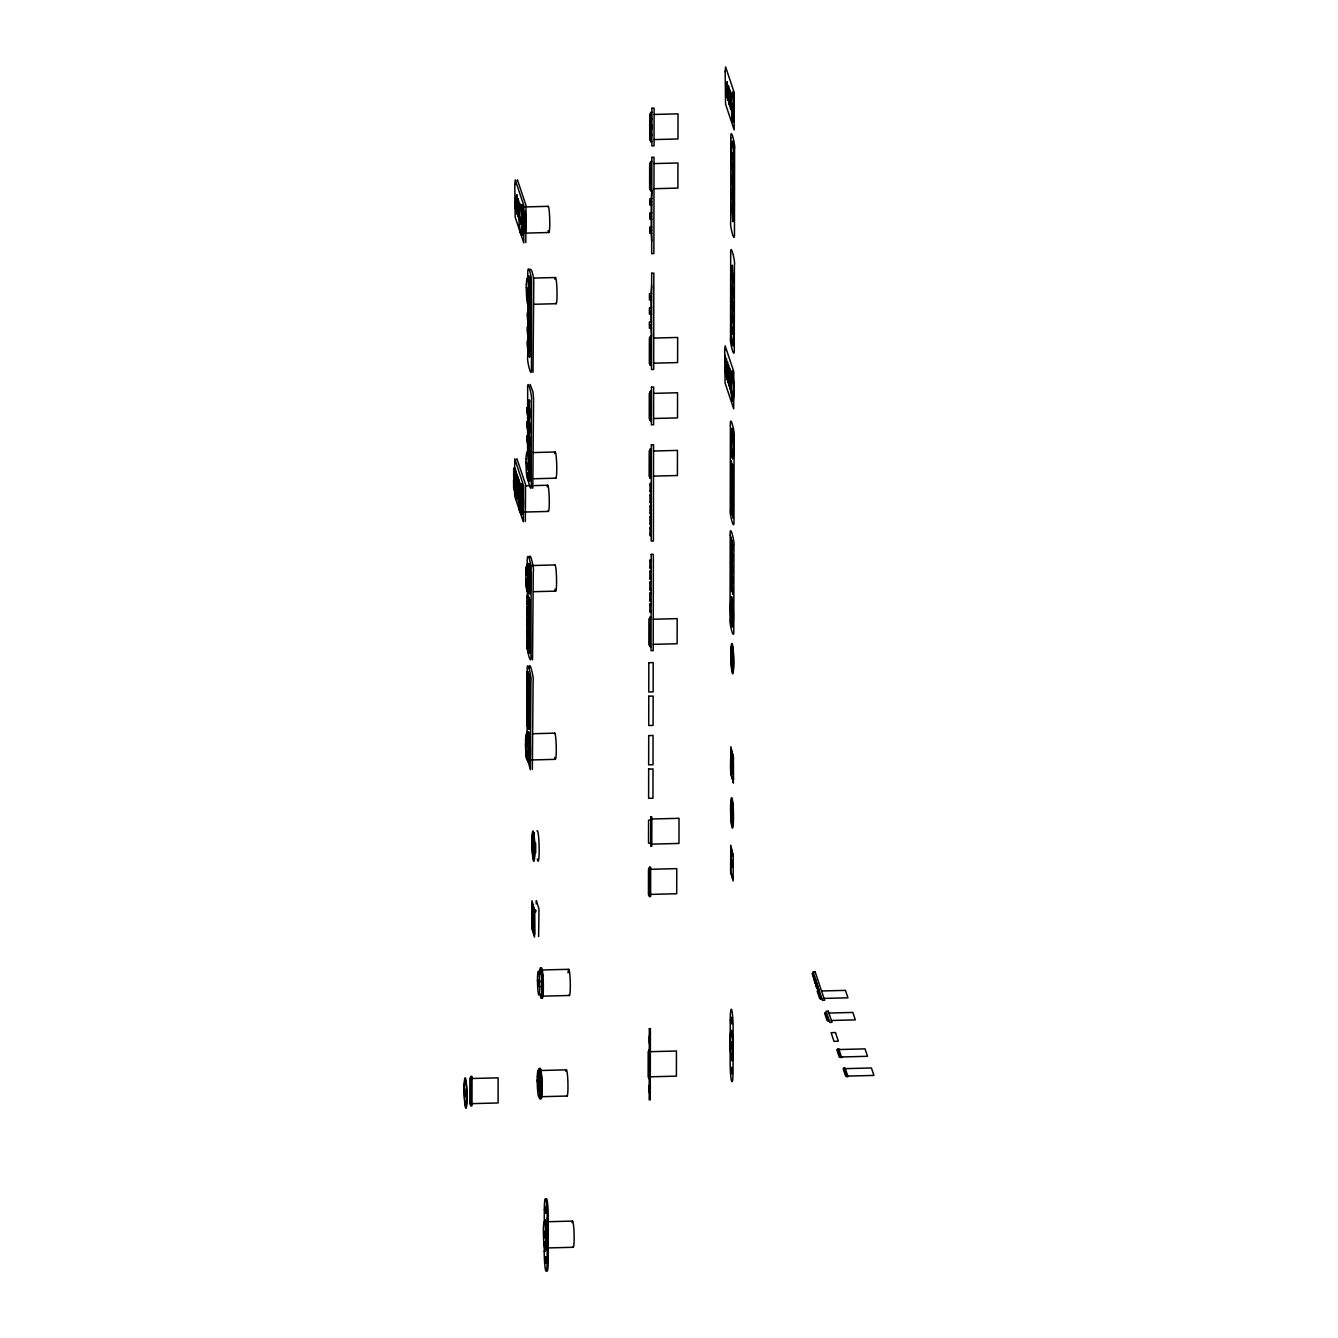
<?xml version="1.0" encoding="UTF-8"?>
<svg xmlns="http://www.w3.org/2000/svg" width="1338" height="1338" viewBox="0 0 1338 1338"><rect width="100%" height="100%" fill="white"/><g stroke="black" fill="none" stroke-linecap="round" stroke-linejoin="round"><path stroke-width="1.5" d="M464.721 1091.574L464.721 1089.483M466.377 1096.541L466.377 1094.434M470.909 1105.757L470.959 1076.438L472.046 1076.404L471.996 1105.723L470.909 1105.757L469.822 1103.683L469.872 1078.562L470.959 1076.438M514.26 489.608L515.648 488.721L514.26 489.608L513.675 487.818L513.558 480.175L514.946 479.288L515.832 494.291L516.435 496.08L517.689 496.047M515.916 478.72L514.294 478.686L513.692 476.88L513.692 468.384L514.963 468.35L515.565 470.156L515.849 483.353L516.451 485.142L517.706 485.125M514.394 488.755L514.779 458.834L523.543 485.644L523.325 521.837L514.879 496.799L514.26 488.654M514.762 482.55L515.347 492.852L514.762 482.55L516.016 482.516L516.736 485.878M514.779 471.612L515.364 481.914L514.779 471.612L516.05 471.595L516.769 474.957M515.381 203.476L515.381 206.269L515.046 202.674M518.575 212.341L515.448 202.991L516 198.793M515.063 487.918L514.913 485.945L514.879 487.969M515.097 476.378C515.431 482.851 514.277 471.11 515.297 476.997M517.388 202.975L516.786 194.83L514.846 200.299L515.465 208.092L514.846 206.236L519.545 220.051L518.559 217.208M516.752 211.688L516.251 204.463L518.191 199.011L518.793 207.156M515.916 476.495L516.05 471.595M516.786 207.658L518.157 215.87M516.786 197.974L516.786 194.83M516.451 485.142L515.866 474.856L515.749 475.709M516.251 204.463L516.869 212.274L516.2 210.066M517.823 489.123L516.953 478.084L516.936 486.58L517.538 488.387L518.793 488.353M520.198 208.193L519.579 203.192C514.862 218.228 518.793 214.281 517.221 213.21M516.92 489.022L516.92 497.519L518.174 497.485L518.776 499.275L517.522 499.308L516.92 489.022L518.191 488.989M518.174 202.155L518.191 199.011M518.023 481.312L518.743 484.691L520.014 484.657L519.295 481.279L518.023 481.312L518.609 491.615L519.88 491.581L519.278 489.792M517.655 208.644L518.258 216.455L517.589 214.247M519.261 500.713L519.863 502.519L518.592 502.553L518.575 492.217A13.112 1.204 88.5 0 1 519.796 486.497A13.112 1.204 88.5 0 1 520.984 499.409L521.017 502.787M518.743 484.691L518.609 491.615M519.562 219.95L519.562 216.806M518.726 208.444L519.579 203.192M527.005 436.138L527.573 444.183L530.283 445.721L530.3 439.449L528.644 434.499L527.005 436.138L530.3 439.449M527.021 422.005L527.607 430.05L530.316 431.589L530.316 425.317L528.661 420.366L527.021 422.005L530.316 425.317M527.055 407.873L527.624 415.917L530.333 417.456L530.35 411.184L528.694 406.234L527.055 407.873L527.64 409.645L530.35 411.184M526.771 715.78L527.356 726.066L526.771 715.78L528.025 715.746L528.744 719.108M527.506 708.22L527.373 715.144L526.787 704.842L528.042 704.808L528.761 708.187L527.506 708.22L526.787 704.842M527.523 697.282L527.389 704.206L526.804 693.92L528.058 693.887L528.778 697.249L527.523 697.282L526.804 693.92M526.821 682.982L527.406 693.285L526.821 682.982L528.075 682.949L528.794 686.327M528.092 672.027L527.908 683.785L528.51 685.591L529.764 685.558L529.045 682.179L527.423 682.363L526.821 680.557L526.837 672.061L528.092 672.027L528.811 675.389M527.607 650L527.741 643.076L529.363 642.909L529.229 649.833L527.607 650L527.021 639.715L528.293 639.681L528.895 641.471L528.878 649.967M526.904 635.701L527.038 628.776L528.309 628.743L528.895 639.046L527.624 639.079L527.021 637.273L526.904 635.701L528.176 635.667M526.921 624.779L527.055 617.855L528.326 617.822L528.911 628.107L527.64 628.141L527.055 626.351L526.921 624.779L528.192 624.746M529.43 610.128L530.015 620.414L528.744 620.447L528.025 617.086L528.159 610.161L529.43 610.128L529.296 617.052L527.674 617.219L527.072 615.413L527.072 606.917L528.343 606.883L528.945 608.69L528.928 617.186L528.276 615.146M527.69 606.281L527.824 599.357L529.447 599.19L529.313 606.114L527.69 606.281L527.105 595.995L528.359 595.962L528.962 597.751L528.945 606.248M528.51 409.227C525.734 410.398 527.925 415.349 527.222 409.746M527.406 341.223L527.406 347.495L530.45 350.807L530.467 344.535L528.794 339.568L527.406 341.223L527.992 349.268M527.44 327.091L527.423 333.363L530.467 336.674L530.484 330.402L528.828 325.435L527.44 327.091L528.008 335.136M527.456 312.958L527.456 319.23L530.5 322.542L530.5 316.27L528.845 311.302L527.456 312.958L528.042 321.003M527.105 733.492L527.205 670.171C526.704 656.841 532.089 678.015 530.935 681.31L530.333 769.751L527.139 757.308M527.339 587.114L527.54 646.672M527.373 566.693C526.202 544.533 531.671 563.8 531.119 571.711L530.985 655.453C531.487 668.783 526.085 647.609 527.256 644.314M527.573 454.368L527.674 388.99C527.172 375.677 532.557 396.851 531.403 400.146L531.27 483.888C531.771 497.218 526.386 476.044 527.54 472.749M527.841 295.614L527.724 356.895C526.57 360.19 531.972 381.363 531.454 368.034L531.604 284.292C532.323 278.003 527.005 257.498 527.858 277.234M527.289 720.48L527.239 722.604M527.557 644.414L527.088 643.862M527.389 611.683L527.44 613.874L527.139 610.914M526.837 672.061L527.423 682.363M527.624 639.079L527.038 628.776M527.64 628.141L527.055 617.855M527.674 617.219L527.072 606.917M528.426 729.31L527.841 719.008L528.426 729.31L529.697 729.277L529.714 720.781L529.112 718.974L527.49 719.142M527.958 683.818L527.891 694.723L528.493 696.513L529.748 696.479L529.764 687.983L529.162 686.193L527.54 686.361M528.694 653.245L528.109 642.942L528.092 651.439L528.694 653.245L530.082 652.359L529.363 642.909M528.711 642.307L528.125 632.004L528.711 642.307L529.965 642.273L529.982 633.777L529.38 631.988L527.757 632.155M528.008 628.007L528.142 621.083L529.396 621.049L529.999 631.352L528.727 631.385L528.008 628.007L529.279 627.974L529.999 631.352M528.761 609.526L528.176 599.223L528.159 607.72L528.761 609.526L530.149 608.639L529.447 599.19M528.226 600.862L528.359 595.962M529.647 451.993L528.711 442.694M528.727 436.623L528.727 430.568M528.744 422.474L528.761 416.419M528.761 410.348L529.33 400.229L529.647 452.227M529.898 306.051L529.815 356.811L528.861 349.519M528.878 343.448L528.895 333.346M528.895 329.299L528.911 319.197M528.928 315.166L529.48 305.047L529.263 356.811M527.858 708.086L528.443 718.372L529.714 718.339L529.848 711.415L529.129 708.053L527.858 708.086L528.443 718.372M527.874 697.148L528.477 707.451L529.731 707.417L529.865 700.493L529.146 697.115L527.874 697.148L528.477 707.451M529.162 686.193L527.774 687.08L527.908 686.227L528.493 696.513M527.557 675.422L529.179 675.255L527.791 676.142L527.925 675.289L528.51 685.591M528.142 621.083L528.727 631.385M528.159 610.161L528.744 620.447M529.112 452.01L529.33 400.229M529.965 642.273L529.38 631.988M529.279 627.974L529.396 621.049M529.764 685.558L529.179 675.255M531.822 904.103L531.872 928.622L534.498 937.085L534.514 912.182L535.601 912.148L535.585 910.241L534.464 910.041L532.089 902.933L532.039 903.786M534.481 934.024L534.431 934.877L532.022 927.552L532.006 900.725L534.715 911.596M534.33 931.449L533.093 927.234L533.109 904.722M534.682 933.707L534.464 910.041M537.424 1081.622L537.424 1079.515L539.498 1087.811L537.424 1081.622L540.468 1081.957M537.592 981.122L537.608 979.031L539.666 987.31L537.592 981.122L540.636 981.456M544.282 1222.932L544.315 1209.619A15.287 1.405 88.5 0 1 545.787 1199.283A15.287 1.405 88.5 0 1 547.209 1218.282L547.142 1260.162A15.287 1.405 88.5 0 1 545.67 1270.481A15.287 1.405 88.5 0 1 544.231 1251.482L544.248 1241.965M545.185 1257.82L545.72 1262.52L545.068 1256.75L545.753 1263.289L545.603 1256.733L545.218 1263.289L545.084 1257.519M545.268 1209.418L545.82 1212.261L545.72 1207.261L545.837 1213.031L545.151 1206.491L544.917 1209.686L545.302 1213.048L545.687 1206.491L545.185 1207.277M545.185 1262.52L545.636 1257.503M545.268 1212.278L545.452 1209.97M545.536 1209.569L545.268 1207.562M546.004 1210.957L545.72 1207.261M545.921 1261.216L544.901 1258.824L545.636 1259.359M546.372 1268.825A15.287 1.405 88.5 0 0 548.229 1260.128L548.296 1218.249A15.287 1.405 88.5 0 0 546.138 1199.065M649.85 297.922L649.85 295.715M649.532 896.527L649.582 867.225L650.669 867.191L650.619 896.51L649.532 896.527L648.445 894.47L648.495 869.332L649.582 867.225M651.037 646.505L649.95 646.538L650 617.219L651.088 617.203M651.322 478.285L650.235 478.318L650.285 448.999L651.372 448.966M651.422 420.65L650.335 420.667L650.335 415.733M650.352 407.237L650.352 404.812M650.368 396.299L650.385 391.365L651.472 391.332M651.506 365.341L650.419 365.374L651.021 336.039M651.255 190.882L650.77 161.58L651.857 161.547M651.89 141.728L650.803 141.761L650.87 132.596M651.924 112.425L650.837 112.442L650.904 121.591M651.021 328.195L651.556 336.306M651.037 321.906L651.054 314.062M651.054 307.773L651.071 299.929M651.088 293.641L651.639 285.78M651.188 233.28L651.723 241.108M651.188 226.992L651.205 219.148M651.221 212.859L651.238 205.015M651.238 198.726L651.807 190.581M725.848 373.218L725.848 370.977M726.701 375.125L726.517 372.901L726.701 374.857M726.735 363.334L726.735 364.889L726.567 362.799L726.952 363.953M726.735 362.732L726.785 365.525L726.484 362.565M727.287 85.314L727.655 86.251M727.604 375.995L727.989 379.875L727.721 378.069M728.742 89.529L728.641 88.676L729.043 90.432M729.093 94.58L729.093 97.39L728.725 93.71L729.043 96.654M728.675 382.049L728.692 379.658L729.093 382.986L728.641 378.955M730.096 93.677L730.448 94.613M730.498 98.761C730.699 106.505 729.712 92.84 730.431 100.835M730.682 750.083C731.401 757.258 728.608 775.087 733.324 780.004M730.849 771.608L730.866 746.704L733.575 758.746M731.401 552.644L731.434 554.835L731.15 551.875M731.451 509.661C731.25 510.731 731.535 507.336 731.802 511.551M731.585 329.248L731.602 327.158M731.886 154.773L731.886 152.683M731.97 105.635L731.97 103.544M730.816 1044.041L730.816 1041.951M731.117 861.655L731.117 859.565M731.2 811.397L731.2 809.306M731.568 574.153L731.568 577.013L731.234 573.333M731.602 552.661L731.15 551.306M731.652 476.579C732.07 482.901 730.749 472.264 731.869 476.596M732.12 305.097L732.12 302.89M732.137 288.757L732.087 290.831M732.154 276.832L732.17 274.625M732.304 193.826C732.455 201.035 732.605 192.003 732.421 195.432M732.321 181.918L732.321 179.693M732.237 315.684L732.254 307.556M732.17 307.288L732.271 293.423M732.187 293.156L732.304 279.291M732.221 279.023L732.321 265.158L732.722 274.24M732.404 212.642L732.806 221.723L732.823 213.879M732.321 212.374L732.438 198.509M732.354 198.241L732.455 184.376M732.371 184.109L732.488 169.959M732.655 316.922L732.672 308.794M732.672 302.505L732.689 294.661M732.722 292.989L732.722 290.179M732.706 288.372L732.722 280.528M732.739 278.856L732.739 276.046M732.856 212.19L732.856 209.397M732.839 207.591L732.856 199.747M732.823 197.338C731.869 188.942 733.676 205.182 732.873 195.264M732.856 193.458L732.873 185.614M732.889 179.325L732.889 171.197M731.652 1070.249L731.552 1068.092L731.669 1073.879L731.518 1067.323L731.752 1068.343M732.756 309.045L732.772 302.773M732.772 294.912L732.789 288.64M732.806 280.779L732.806 274.507M732.906 214.13L732.923 207.858M732.94 199.998L732.94 193.726M732.956 185.865L732.973 179.593M733.057 292.972L732.338 289.309L732.856 293.173M733.04 278.505C733.174 275.243 733.492 283.154 732.94 276.682M733.207 198.057L733.257 196.418L733.408 199.546L733.174 197.723M733.257 332.108L733.458 334.818L731.384 326.539L733.458 332.727M733.542 157.633L733.742 160.343L731.685 152.064L733.759 158.252M733.625 108.495L733.826 111.221L731.769 102.926L733.843 109.114M732.471 1048.992L732.471 1046.901M732.772 866.606L732.772 864.515M732.856 816.364L732.856 814.257M733.207 856.537L733.124 880.989L730.598 872.543L730.782 845.181L733.408 856.956M733.542 779.686L733.375 757.174M536.17 903.986L536.354 900.608L538.997 909.087L538.612 936.55M733.341 779.051L733.358 783.081L730.648 772.21M528.159 646.806L528.527 649.833L528.41 647.542M528.677 617.086L528.326 613.54L528.209 614.627M733.324 182.336L733.425 185.413L733.09 181.767M732.639 306.385L732.338 303.442L732.689 307.121L732.689 304.311M731.702 655.219L732.889 666.943M731.518 761.59L732.706 773.314M518.057 496.716L518.174 495.645L518.525 499.191L518.191 496.264L518.124 497.234M527.958 690.692L528.058 689.605L528.426 693.151L528.008 691.027M731.786 488.219L731.685 487.333L731.819 489.925L731.468 486.146L731.434 488.153M732.471 479.506C733.124 479.941 732.555 480.359 732.689 480.844M732.221 555.571L732.321 554.501L732.689 558.046L732.271 555.922M516.083 490.344L515.95 490.979M527.339 600.545L527.607 601.013M527.573 601.832L527.59 603.137L527.389 600.812M527.072 677.613L527.072 676.61M528.226 723.54C528.46 727.956 527.674 723.239 528.092 723.222M727.621 97.072L727.521 96.219L727.655 98.644L727.287 95.082L727.287 96.955M733.241 196.469L733.007 198.258M731.585 466.209L731.468 464.152M731.568 542.793L731.602 544.098L731.434 540.87M732.889 470.324L732.639 467.564L732.839 470.357M516.1 479.071L516.284 481.747L515.983 478.636M516.134 491.18L516.351 492.919L516.317 491.247M527.122 677.463L527.172 675.991M727.755 366.01L727.922 368.703L727.889 366.328M731.167 540.05L731.384 541.923M732.605 512.053L732.622 513.742L732.438 511.183L732.789 514.729L732.672 512.337M732.354 588.118L732.371 589.807L732.17 587.265L732.522 590.794L732.455 588.369M525.918 575.357L525.968 572.497A12.009 1.104 88.5 0 1 527.072 567.245A12.009 1.104 88.5 0 1 528.159 579.07L528.159 585.024A12.009 1.104 88.5 0 1 527.038 590.259A12.009 1.104 88.5 0 1 525.951 578.451L525.867 571.911A13.112 1.204 88.5 0 1 527.088 566.191A13.112 1.204 88.5 0 1 528.259 579.086L528.259 585.592A13.112 1.204 88.5 0 1 527.038 591.312A13.112 1.204 88.5 0 1 525.851 578.417M527.925 750.384L527.975 753.829A13.112 1.204 88.5 0 1 526.754 759.549A13.112 1.204 88.5 0 1 525.566 746.637L525.533 743.259M541.94 986.507L542.007 989.953A13.112 1.204 88.5 0 1 540.468 994.285M545.319 1247.919A15.287 1.405 88.5 0 0 547.125 1242.868L547.125 1235.275A15.287 1.405 88.5 0 0 545.937 1220.925A15.287 1.405 88.5 0 0 544.482 1223.802M547.827 1248.287A15.287 1.405 88.5 0 0 548.212 1242.835L548.212 1235.258A15.287 1.405 88.5 0 0 547.861 1227.565M728.859 369.455L728.775 370.609L728.708 368.385L729.009 372.048L729.043 369.255M730.883 749.765L730.933 748.912L733.358 756.539M733.174 877.059L733.04 878.782L730.749 871.473L730.849 847.389L733.191 855.484M732.99 306.77L732.906 304.997M528.627 616.918L528.343 614.159L528.51 616.049M527.055 699.189L526.938 697.315M731.401 563.398L731.368 564.435L731.284 563.198M516.134 490.762L516.15 489.708L516.351 490.795M529.296 318.779C533.109 321.488 526.118 313.443 529.296 319.029M529.279 332.911C533.093 335.604 526.051 327.509 529.279 333.162M529.246 347.044C530.216 349.134 531.403 346.04 529.112 346.308M527.122 677.028L527.139 675.991M729.996 385.277L729.812 382.584L730.163 386.13L729.912 383.404L730.13 385.093M731.401 654.215L732.271 649.248M731.234 760.586L732.087 755.602M529.012 413.693C530.116 415.583 531.337 412.974 528.895 412.974C527.306 410.365 528.577 413.827 528.778 413.81M528.995 427.826C532.792 430.251 525.968 422.708 528.761 427.943M528.978 441.958C530.216 444.183 531.086 440.419 528.845 441.239M529.396 668.548C529.179 658.196 534.364 678.951 533.109 681.259L532.34 769.434M517.037 481.613C516.016 489.541 520.348 479.054 514.645 483.403M528.326 701.915L528.075 702.734L528.025 700.493L528.309 704.173L528.259 701.697M528.61 626.1L528.577 627.455L528.51 624.963L528.56 628.091L528.276 624.428L528.393 626.134M732.706 491.13L732.756 489.859L732.856 492.986L732.572 489.357L732.655 491.029M732.455 567.195L732.588 566.258M528.46 615.848L528.443 614.41L528.644 616.35M732.388 567.095L732.555 569.051L732.338 566.141M528.426 409.863L527.189 411.05L527.573 413.977M527.54 428.11L527.155 424.447L527.49 427.391M733.073 181.784L733.09 184.31M732.99 276.899L732.906 278.672M465.106 1090.654L465.423 1089.617L465.992 1093.28M465.975 1095.37L465.657 1096.407L465.106 1092.745M732.354 104.715L732.672 103.678L733.241 107.341M733.241 109.432L732.906 110.469L732.354 106.806M732.271 153.837L732.605 152.8L733.157 156.462M733.157 158.553L732.839 159.59L732.271 155.927M731.986 328.312L732.304 327.275L732.856 330.954M732.856 333.045L732.655 334.099L731.986 330.419M731.602 465.223L731.853 468.016L731.652 465.691M731.585 810.477L731.919 809.44L732.471 813.103M732.471 815.193L732.154 816.23L731.585 812.567M731.501 860.719L731.836 859.682L732.388 863.345M732.388 865.435L732.17 866.506L731.501 862.809M731.2 1043.105L731.518 1042.068L732.087 1045.747M732.07 1047.838L731.752 1048.875L731.2 1045.212M728.809 369.271L729.009 371.412L728.993 369.639M528.276 602.853C527.724 609.526 530.433 601.782 526.971 602.92M731.769 654.014L732.154 652.108L732.973 654.399M731.585 760.385L731.97 758.479L732.789 760.77M529.647 557.611C529.982 550.721 534.498 569.754 533.293 571.661L532.524 659.835M528.242 613.874L526.955 613.841M732.873 304.964L733.224 308.593L733.107 305.516M527.038 697.817L527.105 699.54M726.718 374.205L726.902 376.68L726.768 374.088M728.675 99.263L728.708 101.671L728.725 99.313M514.963 468.35L513.575 469.237M514.294 478.686L515.665 477.8L515.548 478.653M517.003 475.676L515.498 474.99M515.715 486.631L515.849 485.778L516.435 496.08M516.986 486.597L515.481 485.911M516.585 478.218L518.207 478.051L516.819 478.937M517.538 488.387L518.91 487.5M519.295 481.279L517.906 482.182M518.007 492.25L518.609 494.04L519.863 494.006L519.278 492.217L518.007 492.25L518.592 502.553M519.144 493.07L519.278 492.217M528.343 606.883L526.955 607.77M528.192 618.674L528.326 617.822M528.176 629.596L528.309 628.743M528.677 682.33L528.811 681.46M529.028 697.968L529.146 697.115M529.112 718.974L527.724 719.861M529.129 346.325C528.426 343.147 527.958 347.362 529.246 347.295M516.167 479.456L516.267 481.128L515.916 479.221M733.073 196.569L733.057 197.89M731.301 562.713L731.2 564.803L731.184 562.211M514.996 202.607L515.331 205.55M528.711 314.313L527.573 315.433L527.925 318.344M527.54 343.649L527.874 346.609M527.139 438.58L527.155 441.022L527.189 438.647M527.172 632.305L527.189 634.831M731.184 573.266L731.518 576.277M517.137 180.663L517.421 179.861L526.035 205.6L525.801 242.596M530.233 269.189C532.457 269.306 534.18 280.211 533.778 284.241L533.009 372.399M516.669 459.57L516.953 458.783L525.566 484.523L525.332 521.519M526.921 697.332L526.955 699.908L527.038 698.453M515.598 199.061L515.849 197.991M516.986 203.242L517.237 202.172M518.391 207.423L518.809 205.901L519.211 207.106M817.568 985.688L816.314 985.705L815.394 982.761L816.849 983.53M515.632 199.178L515.933 200.081M515.465 202.155L517.405 196.703M517.037 203.359L517.605 203.476M517.371 204.396L518.124 202.289M516.869 206.336L518.809 200.884M518.425 207.541L519.01 207.658M518.274 210.518L520.198 205.065M651.924 118.697L649.984 124.15L649.984 130.087L651.89 135.456M815.645 979.934L814.39 979.968L815.126 982.661L816.481 982.443M526.921 708.371L527.306 712.117L527.306 709.274M650.837 112.442L649.75 114.566L649.716 139.687L650.803 141.761M650.77 161.58L649.666 163.704L649.632 188.825L650.72 190.882M650.469 336.055L649.382 338.18L649.331 363.3L650.419 365.374M650.385 391.365L649.281 393.489L649.248 418.61L650.335 420.667M650.285 448.999L649.198 451.123L649.147 476.244L650.235 478.318M650 617.219L648.913 619.343L648.863 644.464L649.95 646.538M649.281 1049.611L648.177 1051.735L648.144 1076.856L649.231 1078.93M527.573 331.172L527.54 329.566L527.908 332.476M528.661 342.578L527.925 347.328M530.166 384.424L532.976 391.95L533.561 398.406L532.808 488.27M527.205 411.953L527.239 411M527.189 423.878L527.323 425.952M527.323 425.133L528.192 424.246M527.172 438.011L527.155 440.219L528.176 438.379M815.461 983.196L816.732 983.162M819.157 990.421L817.184 991.107L819.676 998.533L822.05 999.101M826.533 1012.481L824.576 1013.167L827.051 1020.593L829.443 1021.162M840.03 1049.51L836.768 1049.594L839.244 1057.037L842.505 1056.953M844.027 1068.059L843.157 1068.711L845.633 1076.137L848.024 1076.705L845.114 1068.025L844.027 1068.059L846.937 1076.722M654.098 114.449L678.015 113.847L677.981 138.968L654.065 139.587M651.907 124.986L651.907 129.167M654.014 163.587L677.931 162.968L677.898 188.106L653.981 188.708M651.79 198.71L649.867 198.76L649.85 205.048L651.773 204.998M650.051 200.8L651.589 201.553L651.372 202.975L650.051 203.008M524.295 206.938L548.212 206.32M651.757 212.842L649.833 212.893L649.833 219.181L651.757 219.131M650.034 214.933L651.556 216.154L650.034 217.141M651.74 226.975L649.816 227.025L649.8 233.314L651.723 233.264M650 229.066L651.539 229.818L651.322 231.24L650 231.273M524.897 233.13L548.814 232.511M533.578 278.07L555.504 277.518M651.623 293.624L649.448 293.691L649.448 299.963L651.623 299.913M649.85 296.518L651.405 296.467L651.154 297.889L649.85 297.103M534.18 304.261L556.106 303.709M529.898 306.285L528.945 305.047M651.606 307.757L649.432 307.824L649.415 314.096L651.589 314.045M649.649 309.847L649.816 312.055M649.816 310.65L651.372 310.6L651.138 312.022L649.816 311.236M651.573 321.889L649.398 321.956L649.398 328.228L651.573 328.178M649.632 323.98L649.8 326.188M649.8 324.783L651.355 324.733L651.104 326.154L649.8 325.368M653.73 338.062L677.647 337.46L677.597 362.581L653.68 363.183M528.861 355.574L529.815 356.811M653.63 393.372L677.546 392.753L677.513 417.891L653.596 418.493M651.455 396.282L650.201 396.316L650.184 404.812L651.439 404.778M650.184 397.52L651.455 397.486M529.748 401.467L528.778 400.246M650.184 403.591L651.439 403.558M651.439 407.204L650.184 407.237L650.168 415.733L651.422 415.7M650.168 408.458L651.439 408.425M650.168 414.529L651.422 414.496M533.293 452.562L555.22 451.993M653.546 451.006L677.463 450.404L677.413 475.525L653.496 476.127M513.692 468.384L514.294 470.19L515.565 470.156M515.682 471.729L514.411 471.762L514.294 470.19M514.662 472.481L515.916 472.448M515.381 473.418L516.635 473.384M513.575 475.308L514.829 475.274M516.468 476.646L517.722 476.612L517.839 478.184M513.692 476.88L514.946 476.846M533.895 478.753L555.822 478.184M517.538 479.89L518.809 479.857L518.927 481.429L517.672 481.463M513.558 480.175L516.033 480.091M513.675 479.322L514.277 481.111L515.548 481.078M515.665 482.65L514.394 482.684L514.277 481.111M518.626 483.118L519.897 483.085M515.364 484.339L516.619 484.306M513.541 486.246L514.812 486.212M525.667 485.811L529.681 485.711M533.695 485.61L547.744 485.242M516.936 486.58L518.191 486.547M651.305 483.403L650.051 483.436L650.034 491.932L651.288 491.899M513.675 487.818L514.929 487.785M516.451 487.584L517.706 487.55M650.051 484.64L651.305 484.607M514.628 489.474L515.899 489.44M517.522 490.812L519.997 490.728M514.745 491.046L516.016 491.013M517.639 492.384L518.91 492.351L518.793 490.778M515.832 494.291L517.087 494.257L516.97 492.668C518.107 501.65 516.652 486.631 516.986 494.943M650.034 490.712L651.305 490.678M519.997 495.578L518.726 495.612L518.609 494.04M651.288 494.324L650.034 494.358L650.017 502.854L651.271 502.837M517.639 498.455L518.893 498.422M650.034 495.578L651.288 495.545M518.726 501.683L519.98 501.65M650.017 501.65L651.271 501.616M651.271 505.262L650.017 505.296L650 513.792L651.255 513.759M650.017 506.5L651.271 506.466M524.262 512.053L548.346 511.434M650 512.571L651.255 512.538M651.255 516.184L650 516.217L649.984 524.713L651.238 524.68M649.984 517.438L651.255 517.405M649.984 523.509L651.238 523.476M651.238 527.122L649.984 527.155L649.967 535.652L651.221 535.618M649.967 528.359L651.238 528.326M649.967 534.431L651.221 534.397M651.188 559.869L649.917 559.903L649.9 568.399L651.171 568.366M649.917 561.107L651.171 561.074M530.935 565.556L555.019 564.937M649.9 567.178L651.171 567.145M651.171 570.791L649.9 570.824L649.883 579.321L651.154 579.287M649.9 572.045L651.154 572.012M649.883 578.116L651.154 578.083M651.138 581.729L649.883 581.762L649.867 590.259L651.138 590.225M649.883 582.967L651.138 582.933M533.544 591.697L555.621 591.128M649.867 589.038L651.138 589.004M651.121 592.65L649.867 592.684L649.85 601.18L651.104 601.147M526.971 596.848L528.242 596.815M649.867 593.905L651.121 593.871M527.105 595.995L527.707 597.785L528.962 597.751M528.058 600.076L529.313 600.043M528.778 601.013L530.049 600.996M528.895 602.602L530.166 602.568M649.85 599.976L651.121 599.942M527.088 604.492C529.631 607.469 528.259 601.782 528.309 604.458M527.808 605.428L529.062 605.395M651.104 603.589L649.85 603.605L649.833 612.118L651.088 612.085M528.159 607.72L529.43 607.686L530.032 609.492M649.85 604.826L651.104 604.793M527.674 608.723L530.149 608.639M527.791 610.295L529.062 610.262M528.042 611.014L529.296 610.981M528.761 611.951L530.032 611.918M528.878 613.523L530.149 613.49M649.833 610.897L651.104 610.864M527.072 615.413L528.393 615.982M527.791 616.366L529.045 616.333M526.938 618.708L529.413 618.624L530.015 620.414M527.657 619.645L530.132 619.561M527.774 621.217L529.045 621.183M528.025 621.936L529.279 621.902M653.262 619.243L677.179 618.624L677.128 643.745L653.212 644.364M528.744 622.872L529.999 622.839M528.861 624.445L530.116 624.428M527.055 626.351L528.309 626.318L528.911 628.107M527.774 627.288L529.028 627.254M526.921 629.629L529.396 629.546M527.64 630.583L530.116 630.499M528.008 632.874L529.263 632.841M528.727 633.811L529.982 633.777M528.845 635.383L530.099 635.349M527.021 637.273L528.293 637.239M527.757 638.226L529.012 638.193M527.992 638.945L529.246 638.912M526.904 640.567L529.38 640.484M530.099 641.42L527.624 641.504L527.021 639.715M527.992 643.795L529.246 643.762M528.711 644.732L529.965 644.699M528.828 646.304L530.082 646.271M526.888 646.639L528.159 646.605M527.005 648.211C529.363 650.168 527.774 646.338 528.343 648.077M527.741 649.147L528.995 649.114M528.092 651.439L529.346 651.405L529.948 653.212M528.811 652.375L530.082 652.359M526.72 672.914L527.975 672.88M527.44 673.85L528.694 673.817M528.527 677.095L529.781 677.061M528.644 678.667L529.898 678.634M526.704 678.985L527.958 678.951M526.821 680.557L528.326 681.544L528.092 679.336L528.359 682.146L528.109 678.734L527.992 680.423M526.704 683.835L529.162 683.751M527.423 684.788L529.881 684.705M528.51 688.016L529.764 687.983M528.627 689.588L529.881 689.555M526.687 689.906L527.941 689.89M526.804 691.495L528.058 691.462M526.67 694.773L529.146 694.69L529.748 696.479M527.406 695.71L529.865 695.626M528.477 698.954L529.748 698.921M528.594 700.527L529.865 700.493M526.67 700.844L527.925 700.811M526.787 702.417L528.042 702.383M526.654 705.695L529.129 705.611L529.731 707.417M527.389 706.648L529.848 706.564M528.46 709.876L529.731 709.842M528.577 711.448L529.848 711.415M526.654 711.766L527.908 711.732M526.771 713.355L528.025 713.321M526.637 716.633L529.112 716.549L529.714 718.339M527.373 717.569L529.831 717.486M528.443 720.797L529.714 720.781M528.56 722.386L529.831 722.353M526.637 722.704L527.891 722.671M526.754 724.276L528.008 724.243M527.824 727.504L529.095 727.471L529.697 729.277M528.56 728.457L529.815 728.424M532.658 733.726L554.735 733.157M531.253 759.967L555.337 759.348M651.84 819.007L679.018 818.304L678.968 843.442L651.79 844.127M650.753 820.094L648.579 820.144L648.529 843.157L650.703 843.107M650.669 869.282L676.76 868.613L676.71 893.734L650.619 894.403M534.498 910.275L535.585 910.241M534.498 910.559L535.585 910.526M534.514 911.195L535.601 911.178M531.989 925.628L533.076 925.595M531.989 926.615L533.076 926.582M532.006 927.267L533.093 927.234M532.022 927.552L533.109 927.518M532.039 927.769L533.126 927.736M532.106 928.07L533.193 928.037M532.206 928.388L533.293 928.355M541.589 969.983L568.767 969.297M813.487 973.462L812.216 973.495L813.069 976.021L814.324 975.987M812.333 973.863L813.604 973.83M812.935 975.653L814.206 975.619M814.558 976.707L813.303 976.723L814.324 979.349M813.42 977.091L814.675 977.058M813.705 977.911L813.655 979.784L815.578 979.75M815.277 978.847L813.889 979.048L815.411 979.215M814.508 980.319L815.762 980.286M816.364 982.092L814.441 982.109L815.712 983.965M816.18 985.353L817.451 985.32M817.802 986.39L815.829 986.29L817.117 988.13M817.936 986.758L816.749 987.059M817.267 988.581L818.522 988.548M818.655 988.916L817.384 988.949L816.548 986.424M542.191 996.174L569.369 995.489M821.532 990.99L845.449 990.371L847.941 997.814L824.024 998.416M828.924 1013.05L852.841 1012.431L855.317 1019.874L831.4 1020.476M649.298 1035.997L649.281 1042.285M649.281 1043.322L650.368 1043.305M650.352 1051.668L676.443 1051.016L676.409 1076.137L650.318 1076.806M838.943 1049.544L865.034 1048.875L867.509 1056.301L841.418 1056.97M540.335 1070.517L566.426 1069.848M845.332 1068.644L871.423 1067.975L873.898 1075.418L847.807 1076.087M472.046 1078.495L498.137 1077.843L498.087 1102.964L471.996 1103.633M845.181 1071.47L845.8 1073.327M649.214 1085.202L650.301 1085.168M649.214 1086.255L649.198 1092.527M540.937 1096.708L567.028 1096.039M544.315 1209.619L545.82 1209.401M547.209 1218.282L548.296 1218.249M548.513 1221.711L572.597 1221.092M547.125 1235.275L548.212 1235.258M547.125 1242.868L548.212 1242.835M547.108 1247.953L573.199 1247.284M544.231 1251.482L545.319 1251.465M547.142 1260.162L548.229 1260.128M528.727 442.075C528.61 442.293 527.289 438.496 528.828 441.222M528.042 314.714L530.5 316.27M528.025 328.847L530.484 330.402M527.992 342.98L530.467 344.535M732.555 668.197L732.003 666.625M732.388 774.568L731.836 772.996M527.155 439.232L527.523 442.242M732.154 653.764L733.107 656.774M731.97 760.135L732.923 763.145M733.291 182.905L733.408 184.142M733.09 306.084L733.191 307.322M527.624 315.4L527.975 319.063M527.205 410.314L527.523 413.258M527.205 632.305L527.523 635.316L527.573 633.192M526.938 708.387L527.256 711.381M731.418 562.763L731.568 565.991L731.518 564.084M527.155 697.884L527.306 701.095L527.189 698.553M728.909 99.815L729.059 102.825L728.792 99.748M732.639 480.81L732.522 479.857M732.404 651.205L731.585 659.617M732.237 757.559L731.401 765.972M516.351 210.484L515.531 208.193L516.669 211.454M516.301 210.334L515.699 208.695L516.251 210.283M517.187 213.127L517.471 213.946M518.776 217.86L519.127 218.847L518.592 217.308M519.077 218.629L518.191 211.839M727.705 85.08L727.655 87.02M729.093 89.261L729.043 91.201M730.498 93.443L730.448 95.383M727.153 87.221L727.772 89.077M728.558 91.402L729.177 93.259M729.946 95.583L730.581 97.44M727.153 88.091L726.383 85.783L727.153 92.289M727.772 89.964L728.558 92.272M729.177 94.128L729.946 96.453M730.565 98.31L731.384 100.718M727.688 90.399C727.905 98.142 726.902 84.478 727.638 92.473M727.772 94.145L728.541 96.47M729.16 98.326L729.946 100.651M730.565 102.508L731.368 104.916M727.153 93.158L727.772 95.015M728.541 97.34L729.16 99.196M729.946 101.521L730.565 103.377M732.906 181.132L732.839 183.206M731.903 179.225L732.287 180.965M731.953 180.814L731.919 179.861M731.869 193.358L732.254 195.097M732.254 195.917L731.869 193.843M732.271 207.959L732.806 211.471M731.853 207.49L732.237 208.644M731.853 207.975L732.237 209.23M731.953 209.196L731.903 208.36M732.237 210.049L732.488 209.18L733.14 211.856M731.735 274.156L732.12 275.293M731.836 275.026L732.12 275.879M731.836 275.845L731.769 274.792M732.94 279.224L732.354 275.176L732.689 278.12M731.719 288.289L732.103 289.426M731.719 288.757L732.103 290.012M731.769 289.861L731.752 289.142M731.685 302.421L732.07 304.144M731.786 304.111L731.685 302.89M725.865 359.755C726.116 367.699 725.029 353.65 725.815 361.862M725.798 371.646L725.38 370.425L725.798 372.248M731.468 466.076L731.652 466.795M731.485 476.044L731.869 477.198M731.836 498.087L731.769 500.195L731.434 497.201L731.819 500.947M732.455 502.837C732.12 494.508 733.525 509.494 732.505 500.596M731.15 542.592L731.618 542.275M732.187 575.976L732.639 579.99L732.237 576.678M731.552 585.375L731.501 587.482M731.083 584.823L731.501 586.044M731.501 586.646L731.117 585.475M838.725 1048.925L841.635 1057.589M818.103 988.933L818.605 990.438M818.07 990.455L820.963 999.118M825.446 1012.515L828.356 1021.178M837.638 1048.959L840.548 1057.622M516.736 198.108L516 197.539M517.405 201.72L517.806 202.924M515.448 198.81L518.575 208.159M516.786 210.451L516.401 206.788L516.736 209.732M518.174 214.632L517.806 210.969L518.124 213.913M730.916 858.929L732.973 867.225L730.916 861.036M529.463 319.447L530.5 322.542M529.43 333.58L530.467 336.674M527.958 333.195L527.724 331.004M529.413 347.713L530.45 350.807M731.735 1018.134L731.735 1020.994M529.296 414.362L530.333 417.456M731.635 1019.69L731.635 1022.55M529.279 428.495L530.316 431.589M529.246 442.627L530.283 445.721M731.652 1071.253L731.368 1069.397L731.552 1072.808M517.12 474.823L517.722 476.612M518.207 478.051L518.809 479.857M514.227 475.659L513.859 471.929L514.177 474.923M515.966 489.039L516.134 491.698M514.16 484.707L513.742 483.47L514.16 485.293M516.92 497.519L517.522 499.308M527.155 601.632L527.573 601.448M527.139 610.345L527.607 611.7M527.222 611.148L527.607 612.302M527.306 623.324C528.092 627.338 527.055 619.277 527.523 622.956M527.573 636.052L527.205 632.974L527.189 634.797M528.192 637.942C527.858 629.629 529.263 644.598 528.242 635.717M526.955 677.262L527.122 677.965M526.888 686.411L527.139 689.304M527.189 689.94L526.888 686.979M527.925 711.08L528.376 715.111L527.992 711.783L527.925 714.007M526.821 719.928L527.239 721.751M526.938 721.684L526.821 720.413M732.622 657.861L732.221 656.958L733.157 663.799M732.438 764.232L732.103 763.312L732.973 770.17M732.655 664.2L731.836 656.69M732.471 770.554L731.669 763.061M529.313 304.311L530.065 306.553A15.287 1.405 88.5 0 0 530.985 287.703A15.287 1.405 88.5 0 0 528.711 277.852M732.756 658.246L733.207 660.855M732.572 764.617L733.04 767.226M732.789 667.93L731.635 660.955M732.605 774.301L731.468 767.326M733.157 658.781L732.187 655.319L732.02 658.814M732.973 765.152L732.02 761.69L731.836 765.185M733.073 664.986L732.103 660.47M732.889 771.357L731.919 766.841M732.823 664.869L733.04 666.491M732.639 771.24L732.856 772.862M733.057 661.49L733.191 662.661M732.873 767.861L733.023 769.032M527.289 677.145L527.339 679.202L527.306 677.513M527.356 439.985L527.473 441.523M529.313 606.114L529.43 607.686M527.707 597.785L527.824 599.357M529.296 617.052L529.413 618.624M529.229 649.833L529.346 651.405M527.624 641.504L527.741 643.076M529.028 693.117L529.146 694.69M529.012 704.039L529.129 705.611M528.995 714.977L529.112 716.549M733.174 182.854L733.191 183.59M733.174 182.252L733.09 184.276M730.113 384.809L729.712 384.257M732.99 212.391L733.023 210.049L733.375 213.679L733.224 210.551L733.358 212.407M542.057 986.825L541.907 983.413A12.009 1.104 88.5 0 0 540.97 972.141A12.009 1.104 88.5 0 0 539.833 974.415M528.025 750.702L527.874 747.29A12.009 1.104 88.5 0 0 526.804 735.482A12.009 1.104 88.5 0 0 525.683 740.717M518.525 495.344L518.676 498.756A12.009 1.104 88.5 0 0 519.763 510.564A12.009 1.104 88.5 0 0 520.867 505.329M733.007 292.637L732.889 290.831L732.823 292.236M554.936 279.107A13.112 1.204 88.5 0 1 556.959 289.242A13.112 1.204 88.5 0 1 555.788 303.174M529.112 278.538A13.112 1.204 88.5 0 1 530.065 280.11M527.389 280.227A15.287 1.405 88.5 0 1 529.263 279.859A15.287 1.405 88.5 0 1 529.982 300.398A15.287 1.405 88.5 0 1 528.226 304.345M527.874 301.836A15.287 1.405 88.5 0 1 527.356 294.878M547.911 206.688A13.112 1.204 88.5 0 1 549.751 221.472A13.112 1.204 88.5 0 1 548.162 230.588M523.61 226.925A13.112 1.204 88.5 0 1 522.389 232.645M522.439 207.524A13.112 1.204 88.5 0 1 523.626 220.436M521.402 206.654A15.287 1.405 88.5 0 1 523.827 220.486A15.287 1.405 88.5 0 1 522.021 233.13M520.315 206.688A15.287 1.405 88.5 0 1 522.288 211.672A15.287 1.405 88.5 0 1 522.506 232.076A15.287 1.405 88.5 0 1 520.582 230.638M525.232 211.019A13.112 1.204 88.5 0 1 525.198 232.779M554.651 453.582A13.112 1.204 88.5 0 1 556.675 463.717A13.112 1.204 88.5 0 1 555.487 477.649M530.032 478.502A13.112 1.204 88.5 0 1 529.396 478.318M529.129 452.662A13.112 1.204 88.5 0 1 530.316 459.503M529.028 478.787A15.287 1.405 88.5 0 0 530.818 473.736A15.287 1.405 88.5 0 0 529.815 452.729L529.079 450.471A15.287 1.405 88.5 0 0 528.727 450.889M527.088 454.703A15.287 1.405 88.5 0 1 528.978 454.335A15.287 1.405 88.5 0 1 529.697 474.873A15.287 1.405 88.5 0 1 527.941 478.82M527.59 476.311A15.287 1.405 88.5 0 1 527.289 473.083M554.718 565.288A13.112 1.204 88.5 0 1 556.558 580.073A13.112 1.204 88.5 0 1 554.986 589.205M530.3 588.202A13.112 1.204 88.5 0 1 529.212 591.262M529.263 566.141A13.112 1.204 88.5 0 1 530.316 575.641M528.527 563.833A15.287 1.405 88.5 0 1 530.668 581.093A15.287 1.405 88.5 0 1 528.828 591.731M527.139 565.305A15.287 1.405 88.5 0 1 529.095 570.289A15.287 1.405 88.5 0 1 529.313 590.694A15.287 1.405 88.5 0 1 527.406 589.255M530.216 587.399A12.009 1.104 88.5 0 1 529.212 590.209M529.246 567.195A12.009 1.104 88.5 0 1 530.233 575.892M547.175 486.831A13.112 1.204 88.5 0 1 549.199 496.967A13.112 1.204 88.5 0 1 548.028 510.899M521.084 487.5A13.112 1.204 88.5 0 1 522.288 487.835M522.589 489.992A13.112 1.204 88.5 0 1 523.041 495.946M520.934 485.577A15.287 1.405 88.5 0 1 523.292 497.401A15.287 1.405 88.5 0 1 521.92 513.658M519.813 506.333A15.287 1.405 88.5 0 1 520.265 483.921A15.287 1.405 88.5 0 1 522.305 502.084A15.287 1.405 88.5 0 1 520.465 512.069M518.575 498.723A13.112 1.204 88.5 0 0 519.763 511.618A13.112 1.204 88.5 0 0 520.967 505.898L520.883 499.375A12.009 1.104 88.5 0 0 519.796 487.55A12.009 1.104 88.5 0 0 518.676 492.802M521.402 487.333A12.009 1.104 88.5 0 1 521.971 487.5M522.539 490.745A12.009 1.104 88.5 0 1 522.941 496.197M554.434 733.525A13.112 1.204 88.5 0 1 556.274 748.31A13.112 1.204 88.5 0 1 554.701 757.425M529.296 735.749A13.112 1.204 88.5 0 1 530.166 747.273L530.149 753.762A13.112 1.204 88.5 0 1 529.246 760.017M527.941 733.492A15.287 1.405 88.5 0 1 530.366 747.323A15.287 1.405 88.5 0 1 528.56 759.967M526.854 733.525A15.287 1.405 88.5 0 1 528.811 738.509A15.287 1.405 88.5 0 1 529.045 758.914A15.287 1.405 88.5 0 1 527.122 757.475M526.453 746.554A15.287 1.405 88.5 0 1 526.47 738.977M527.992 747.323A13.112 1.204 88.5 0 0 526.804 734.428A13.112 1.204 88.5 0 0 525.583 740.148L525.667 746.671A12.009 1.104 88.5 0 0 526.754 758.495A12.009 1.104 88.5 0 0 527.874 753.244M529.263 736.703A12.009 1.104 88.5 0 1 530.049 747.24L530.049 753.194A12.009 1.104 88.5 0 1 529.229 758.93M732.287 658.597A13.748 1.254 88.5 0 1 732.94 660.704M731.869 665.705A9.215 0.836 88.5 0 1 731.384 656.122M732.103 764.968A13.748 1.254 88.5 0 1 732.756 767.059M731.685 772.076A9.215 0.836 88.5 0 1 731.217 762.493M537.023 831.065A15.287 1.405 88.5 0 1 539.164 848.309A15.287 1.405 88.5 0 1 537.324 858.963M534.447 858.578A13.112 1.204 88.5 0 1 533.226 842.288A13.112 1.204 88.5 0 1 534.481 833.44M535.551 842.94A13.112 1.204 88.5 0 1 535.668 852.858M568.014 972.893A13.112 1.204 88.5 0 1 570.155 979.332A13.112 1.204 88.5 0 1 569.051 994.954M541.873 995.639A13.112 1.204 88.5 0 0 543.094 989.919L543.111 983.43A13.112 1.204 88.5 0 0 542.542 974.064M541.288 970.351A13.112 1.204 88.5 0 1 542.241 971.906M539.565 972.024A15.287 1.405 88.5 0 1 541.438 971.656A15.287 1.405 88.5 0 1 542.158 992.194A15.287 1.405 88.5 0 1 540.418 996.141M540.886 969.649A15.287 1.405 88.5 0 1 543.245 981.473A15.287 1.405 88.5 0 1 541.873 997.747M541.907 989.384A12.009 1.104 88.5 0 1 540.786 994.619M539.95 971.605A13.112 1.204 88.5 0 1 542.024 983.447M565.874 1071.437A13.112 1.204 88.5 0 1 567.881 1081.572A13.112 1.204 88.5 0 1 566.71 1095.504M540.034 1070.868A13.112 1.204 88.5 0 1 540.987 1072.44M541.288 1074.581A13.112 1.204 88.5 0 1 541.238 1096.34M539.632 1070.183A15.287 1.405 88.5 0 1 541.99 1082.007A15.287 1.405 88.5 0 1 540.619 1098.264M538.512 1090.938A15.287 1.405 88.5 0 1 538.963 1068.527A15.287 1.405 88.5 0 1 541.004 1086.673A15.287 1.405 88.5 0 1 539.147 1096.675M572.045 1222.681A13.112 1.204 88.5 0 1 574.052 1232.816A13.112 1.204 88.5 0 1 572.881 1246.748M547.894 1231.796A13.112 1.204 88.5 0 1 548.011 1241.697M544.984 1245.41A15.287 1.405 88.5 0 1 544.683 1242.182M464.503 1088.864L466.577 1097.16L464.503 1088.864M514.779 184.611L515.18 217.174L523.794 242.914L523.86 205.651L515.247 179.928L514.779 184.611M515.197 489.491L515.097 486.514L515.197 489.491M519.211 216.003L521.285 224.282L519.211 216.003M526.219 461.677L528.276 469.956L526.219 461.677M526.503 287.185L528.577 295.481L526.503 287.185M543.596 1230.776L545.67 1239.055L543.596 1230.776M648.662 769.049L648.612 798.334L652.961 798.217L653.011 768.949L648.662 769.049M648.713 735.582L648.662 764.868L653.011 764.717L653.061 735.448L648.713 735.582M648.779 696.178L648.729 725.497L653.078 725.38L653.128 696.078L648.779 696.178M648.83 662.678L648.779 691.997L653.128 691.88L653.178 662.578L648.83 662.678M649.315 1028.671L649.181 1099.853L650.268 1099.836L650.402 1028.638L649.315 1028.671M650.753 816.949L650.703 846.252L651.79 846.218L651.84 816.916L650.753 816.949M651.188 554.384L651.037 650.703L653.212 650.636L653.362 554.333L651.188 554.384M651.372 444.785L651.205 541.087L653.396 541.037L653.546 444.734L651.372 444.785M651.472 387.15L651.405 424.832L653.58 424.782L653.646 387.083L651.472 387.15M651.656 273.22L651.506 369.522L653.68 369.472L653.83 273.153L651.656 273.22M651.857 157.366L651.69 253.668L653.864 253.618L654.031 157.299L651.857 157.366M651.941 108.227L651.874 145.926L654.048 145.859L654.115 108.177L651.941 108.227M724.678 350.506L725.096 383.069L733.709 408.809L733.759 371.546L725.146 345.823L724.678 350.506M725.146 71.583L725.564 104.163L734.177 129.903L734.228 92.64L725.614 66.9L725.146 71.583M725.196 367.114L725.915 376.563L725.313 366.261L725.196 367.114M725.213 356.192L725.932 365.625L725.347 355.339L725.213 356.192M725.497 361.36L725.497 359.537L725.497 361.36M726.283 370.358L726.986 379.791L726.4 369.489L726.283 370.358M726.3 359.42L727.002 368.87L726.417 358.567L726.3 359.42M727.17 81.819L727.755 100.417L727.17 81.819M727.37 373.586L728.073 383.019L727.487 372.733L727.37 373.586M727.387 362.648L728.089 372.098L727.504 361.795L727.387 362.648M728.558 86L729.16 104.598L728.558 86M728.441 376.814L729.16 386.264L728.574 375.961L728.441 376.814M728.457 365.893L729.177 375.326L728.591 365.04L728.457 365.893M729.963 90.181L730.548 108.779L729.963 90.181M729.528 380.042L730.23 389.492L729.645 379.189L729.528 380.042M729.544 369.121L730.247 378.57L729.662 368.268L729.544 369.121M730.096 105.819C729.996 101.671 730.799 106.304 730.096 105.819M730.197 535.083L730.063 618.842C728.909 622.137 734.311 643.31 733.793 629.981L733.943 546.239C735.097 542.944 729.695 521.77 730.197 535.083M730.381 425.484L730.247 509.226C729.093 512.538 734.495 533.711 733.977 520.382L734.11 436.64C735.281 433.345 729.879 412.154 730.381 425.484M730.682 253.919L730.531 337.661C729.377 340.956 734.779 362.146 734.261 348.817L734.411 265.075C735.566 261.763 730.163 240.589 730.682 253.919M730.866 138.065L730.732 221.807C729.578 225.102 734.963 246.292 734.462 232.963L734.595 149.22C735.749 145.909 730.364 124.735 730.866 138.065M730.23 1020.192L730.147 1062.071A15.287 1.405 88.5 0 0 731.585 1081.071A15.287 1.405 88.5 0 0 733.057 1070.751L733.124 1028.872A15.287 1.405 88.5 0 0 731.702 1009.872A15.287 1.405 88.5 0 0 730.23 1020.192M730.899 581.512L731.618 590.961L731.016 580.659L730.899 581.512M730.916 570.59L731.635 580.04L731.05 569.737L730.916 570.59M730.933 559.669L731.652 569.102L731.066 558.799L730.933 559.669M730.949 548.731L731.669 558.18L731.083 547.878L730.949 548.731M730.983 537.809L731.685 547.242L731.1 536.939L730.983 537.809M731.167 505.446L731.869 514.896L731.284 504.593L731.167 505.446M731.184 494.525L731.886 503.958L731.301 493.672L731.184 494.525M731.2 483.587L731.903 493.036L731.317 482.734L731.2 483.587M731.217 472.665L731.919 482.098L731.334 471.812L731.217 472.665M731.234 461.744L731.953 471.177L731.351 460.874L731.234 461.744M730.598 1041.332L732.672 1049.611L730.598 1041.332M731 808.687L733.057 816.983L731 808.687M731.2 585.726L731.184 586.562L731.133 585.71M731.635 299.411L731.635 305.7L733.291 310.65L733.291 304.362L731.635 299.411M731.669 285.278L731.652 291.567L733.308 296.518L733.324 290.229L731.669 285.278M731.685 271.146L731.685 277.434L733.341 282.385L733.341 276.096L731.685 271.146M731.802 204.497L731.786 210.768L733.441 215.736L733.458 209.447L731.802 204.497M731.819 190.364L731.819 196.636L733.475 201.603L733.475 195.315L731.819 190.364M731.853 176.231L731.836 182.503L733.492 187.471L733.508 181.182L731.853 176.231M731.986 584.756L732.689 594.189L732.103 583.903L731.986 584.756M732.003 573.818L732.706 583.268L732.12 572.965L732.003 573.818M732.02 562.897L732.722 572.33L732.137 562.044L732.02 562.897M732.037 551.958L732.739 561.408L732.154 551.105L732.037 551.958M732.053 541.037L732.772 550.47L732.187 540.184L732.053 541.037M732.237 508.691L732.956 518.124L732.371 507.838L732.237 508.691M732.271 497.753L732.973 507.202L732.388 496.9L732.271 497.753M732.287 486.831L732.99 496.264L732.404 485.978L732.287 486.831M732.304 475.893L733.007 485.343L732.421 475.04L732.304 475.893M732.321 464.972L733.023 474.405L732.438 464.119L732.321 464.972M733.191 294.243L733.207 291.851L733.191 294.243M727.554 365.374L727.671 367.783L727.554 365.374M516.334 207.541L516.418 209.23L516.334 207.541M727.236 90.282L727.32 91.971L727.387 90.382M730.03 98.644L730.113 100.333L730.03 98.644M732.254 290.062L732.354 291.751L732.388 289.995M732.287 275.929L732.371 277.618L732.455 276.029M518.09 485.41L518.458 488.186L518.157 485.426M527.172 622.27C527.072 625.515 527.222 619.36 527.272 622.237M729.728 372.365L730.096 375.125L729.728 372.365M732.237 544.265L732.622 547.041L732.237 544.265M537.542 976.907L537.525 982.861A12.009 1.104 88.5 0 0 538.612 994.669A12.009 1.104 88.5 0 0 539.732 989.434L539.732 983.48A12.009 1.104 88.5 0 0 538.662 971.656A12.009 1.104 88.5 0 0 537.542 976.907M537.274 1076.822L537.257 1083.328A13.112 1.204 88.5 0 0 538.445 1096.223A13.112 1.204 88.5 0 0 539.666 1090.503L539.666 1083.997A13.112 1.204 88.5 0 0 538.495 1071.102A13.112 1.204 88.5 0 0 537.274 1076.822M543.445 1228.067L543.429 1234.573A13.112 1.204 88.5 0 0 544.616 1247.468A13.112 1.204 88.5 0 0 545.837 1241.748L545.837 1235.258A13.112 1.204 88.5 0 0 544.666 1222.347A13.112 1.204 88.5 0 0 543.445 1228.067M731.401 99.096L731.384 106.672A15.287 1.405 88.5 0 0 733.609 121.557A15.287 1.405 88.5 0 0 733.642 97.557A15.287 1.405 88.5 0 0 731.401 99.096M729.779 372.633L730.063 374.523L729.779 372.466M732.287 544.549L732.588 546.439L732.287 544.549M731.384 1018.636C731.819 1033.488 732.271 1011.829 731.384 1018.636M517.204 482.817L517.304 482.667M815.11 971.789L812.935 971.84L822.469 1000.339L824.643 1000.289L815.11 971.789M828.289 1011.194L826.115 1011.244L829.844 1022.399L832.019 1022.332L828.289 1011.194M835.447 1032.551L831.099 1032.668L833.992 1041.332L838.341 1041.232L835.447 1032.551M733.073 171.481L732.321 169.24A15.287 1.405 88.5 0 1 731.535 144.236A15.287 1.405 88.5 0 1 733.91 151.345A15.287 1.405 88.5 0 1 733.073 171.481M732.455 316.019L732.07 315.4A15.287 1.405 88.5 0 0 731.217 335.537A15.287 1.405 88.5 0 0 733.592 342.645A15.287 1.405 88.5 0 0 732.823 317.641L732.455 316.019M526.352 284.492A13.112 1.204 88.5 0 0 527.841 304.428A13.112 1.204 88.5 0 0 528.443 285.078A13.112 1.204 88.5 0 0 526.352 284.492M519.044 213.311A13.112 1.204 88.5 0 0 520.549 233.247A13.112 1.204 88.5 0 0 521.134 213.896A13.112 1.204 88.5 0 0 519.044 213.311M526.051 458.967A13.112 1.204 88.5 0 0 527.557 478.904A13.112 1.204 88.5 0 0 528.142 459.553A13.112 1.204 88.5 0 0 526.051 458.967M731.133 379.139A13.112 1.204 88.5 0 0 732.639 399.075A13.112 1.204 88.5 0 0 733.224 379.724A13.112 1.204 88.5 0 0 731.133 379.139M730.933 378.002A15.287 1.405 88.5 0 0 732.689 401.266A15.287 1.405 88.5 0 0 733.375 378.687A15.287 1.405 88.5 0 0 730.933 378.002M731.234 379.724A12.009 1.104 88.5 0 0 732.605 397.988A12.009 1.104 88.5 0 0 733.14 380.26A12.009 1.104 88.5 0 0 731.234 379.724M731.602 100.233A13.112 1.204 88.5 0 0 733.09 120.169A13.112 1.204 88.5 0 0 733.692 100.818A13.112 1.204 88.5 0 0 731.602 100.233M731.234 323.846A13.112 1.204 88.5 0 0 732.722 343.782A13.112 1.204 88.5 0 0 733.324 324.432A13.112 1.204 88.5 0 0 731.234 323.846M730.749 605.01A13.112 1.204 88.5 0 0 732.254 624.946A13.112 1.204 88.5 0 0 732.839 605.596A13.112 1.204 88.5 0 0 730.749 605.01M730.548 603.873A15.287 1.405 88.5 0 0 732.304 627.121A15.287 1.405 88.5 0 0 732.99 604.559A15.287 1.405 88.5 0 0 730.548 603.873M730.849 605.579A12.009 1.104 88.5 0 0 732.221 623.843A12.009 1.104 88.5 0 0 732.772 606.114A12.009 1.104 88.5 0 0 730.849 605.579M731.033 436.773A13.112 1.204 88.5 0 0 732.538 456.71A13.112 1.204 88.5 0 0 733.124 437.359A13.112 1.204 88.5 0 0 731.033 436.773M730.832 435.636A15.287 1.405 88.5 0 0 732.588 458.901A15.287 1.405 88.5 0 0 733.274 436.322A15.287 1.405 88.5 0 0 730.832 435.636M731.133 437.359A12.009 1.104 88.5 0 0 732.505 455.622A12.009 1.104 88.5 0 0 733.057 437.894A12.009 1.104 88.5 0 0 731.133 437.359M731.518 149.354A13.112 1.204 88.5 0 0 733.023 169.29A13.112 1.204 88.5 0 0 733.609 149.94A13.112 1.204 88.5 0 0 731.518 149.354M730.899 650.536A15.287 1.405 88.5 0 0 732.639 673.8A15.287 1.405 88.5 0 0 733.324 651.221A15.287 1.405 88.5 0 0 730.899 650.536M731.1 651.673A13.112 1.204 88.5 0 0 732.588 671.609A13.112 1.204 88.5 0 0 733.191 652.258A13.112 1.204 88.5 0 0 731.1 651.673M531.989 838.056A15.287 1.405 88.5 0 0 533.728 861.321A15.287 1.405 88.5 0 0 534.414 838.742A15.287 1.405 88.5 0 0 531.989 838.056M532.19 839.194A13.112 1.204 88.5 0 0 533.678 859.13A13.112 1.204 88.5 0 0 534.28 839.779A13.112 1.204 88.5 0 0 532.19 839.194M730.832 805.994A13.112 1.204 88.5 0 0 732.338 825.931A13.112 1.204 88.5 0 0 732.923 806.58A13.112 1.204 88.5 0 0 730.832 805.994M730.933 806.563A12.009 1.104 88.5 0 0 732.304 824.827A12.009 1.104 88.5 0 0 732.856 807.098A12.009 1.104 88.5 0 0 730.933 806.563M730.632 804.857A15.287 1.405 88.5 0 0 732.388 828.105A15.287 1.405 88.5 0 0 733.073 805.526A15.287 1.405 88.5 0 0 730.632 804.857M464.353 1086.172A13.112 1.204 88.5 0 0 465.841 1106.108A13.112 1.204 88.5 0 0 466.444 1086.757A13.112 1.204 88.5 0 0 464.353 1086.172M464.152 1085.034A15.287 1.405 88.5 0 0 465.892 1108.282A15.287 1.405 88.5 0 0 466.594 1085.72A15.287 1.405 88.5 0 0 464.152 1085.034M730.448 1038.639A13.112 1.204 88.5 0 0 731.936 1058.575A13.112 1.204 88.5 0 0 732.538 1039.225A13.112 1.204 88.5 0 0 730.448 1038.639M730.247 1037.485A15.287 1.405 88.5 0 0 731.986 1060.75A15.287 1.405 88.5 0 0 732.689 1038.171A15.287 1.405 88.5 0 0 730.247 1037.485"/></g></svg>
